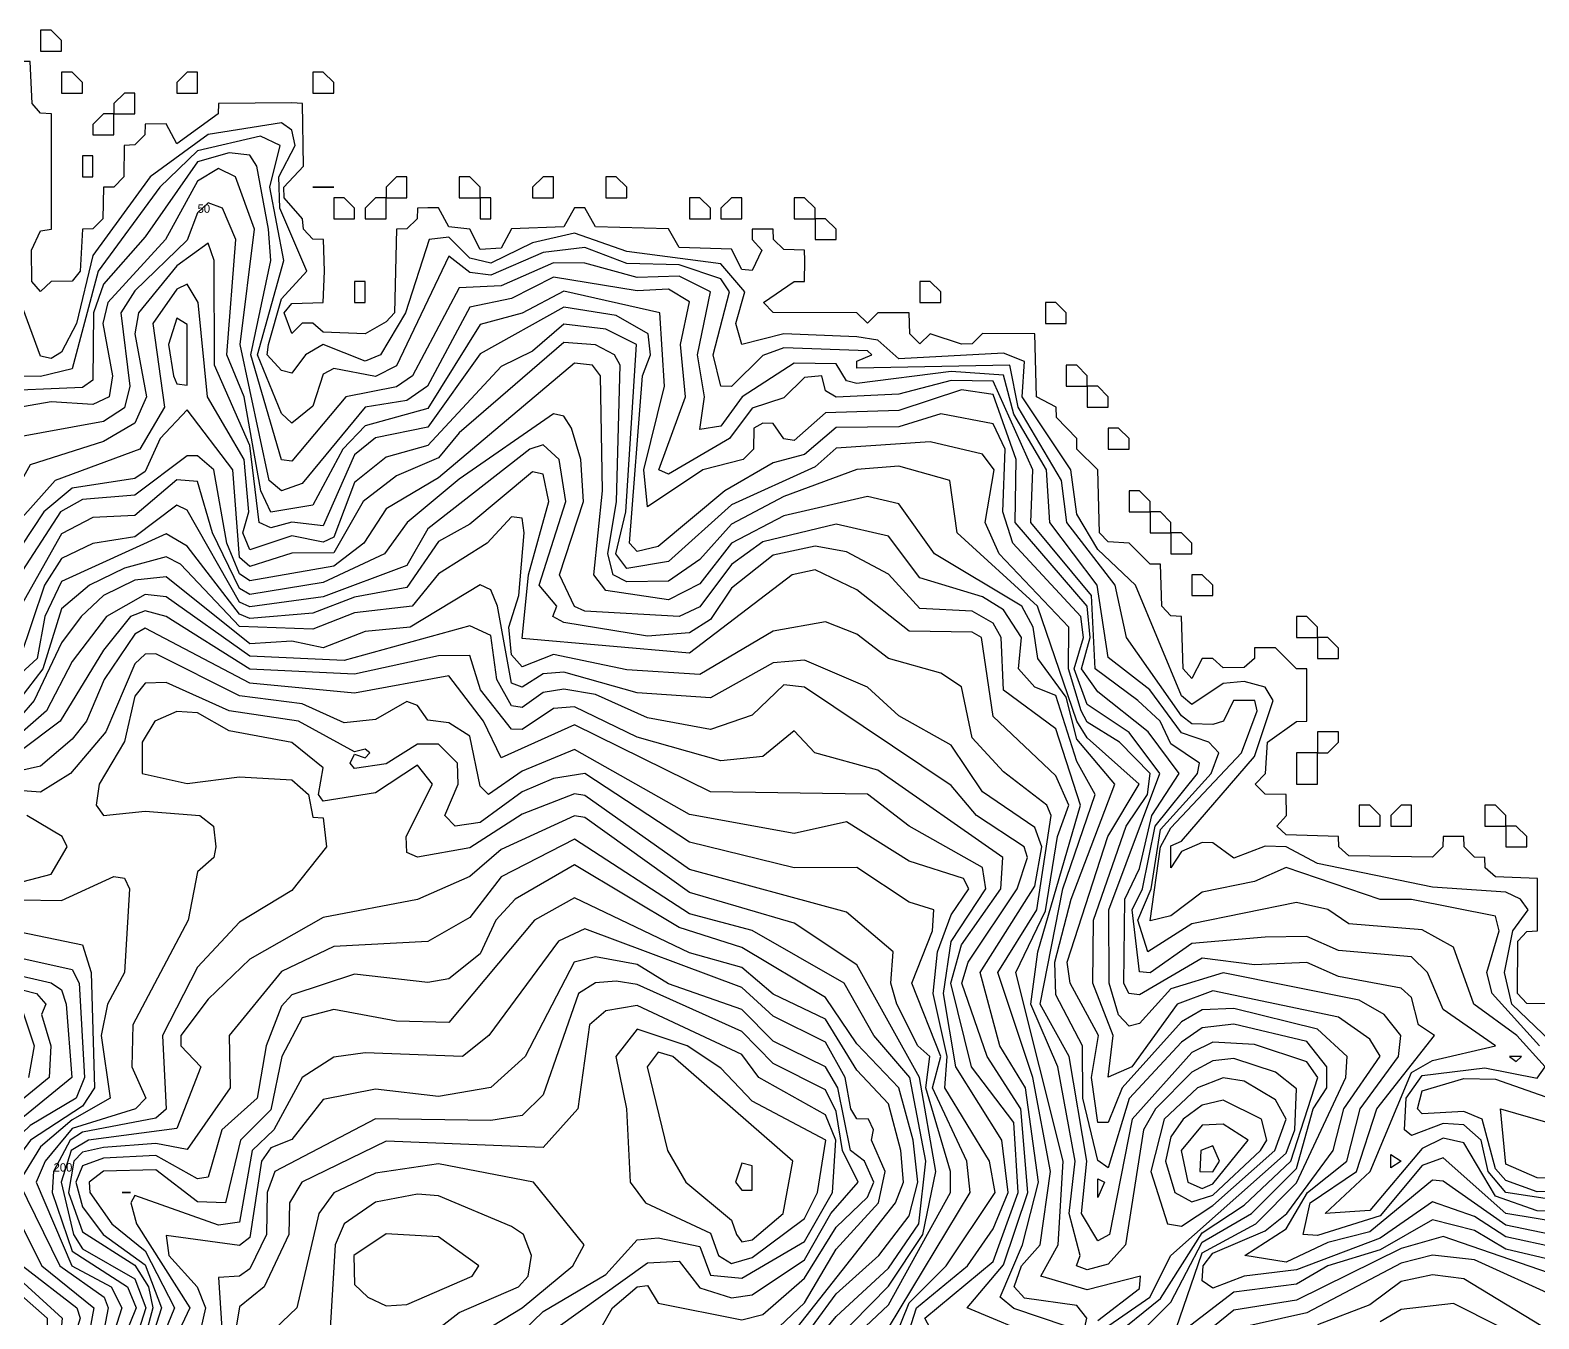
# Model space of a CAD drawing. Header units: metres. Extents: x 310028 to 360472, y 4137098 to 4159193.
# Drawn here: x 315667 to 317830, y 4151077 to 4152922 of the extents above; entities that cross this region are included whole.
import ezdxf

# ---------------------------------------------------------------- set-up
doc = ezdxf.new("R2010")
doc.units = ezdxf.units.M
for name, color, linetype in [('COAST', 5, 'Continuous'), ('CONTOUR', 254, 'Continuous'), ('CONTOUR_INDEX', 33, 'Continuous'), ('CONTOUR_LABELS', 7, 'Continuous')]:
    doc.layers.add(name, color=color, linetype=linetype)

msp = doc.modelspace()

# ---------------------------------------------------------------- linework, layer by layer
at = {"layer": 'COAST'}
for points in [[(315682.5, 4152892.5), (315712.5, 4152892.5), (315712.5, 4152907.5), (315697.5, 4152922.5), (315682.5, 4152922.5), (315682.5, 4152892.5)], [(317842.5, 4151527.6), (317812.5, 4151528.3), (317799.3, 4151542.5), (317799.8, 4151617.5), (317812.5, 4151631.3), (317827.7, 4151632.5), (317827.8, 4151707.5), (317767.5, 4151709.7), (317753.1, 4151722.5), (317752.5, 4151737.6), (317737.5, 4151738.1), (317722.8, 4151752.5), (317722.5, 4151767.6), (317692.5, 4151767.5), (317692.3, 4151752.5), (317677.5, 4151737.8), (317557.5, 4151740), (317543.3, 4151752.5), (317542.5, 4151767.6), (317467.5, 4151770.1), (317454.5, 4151782.5), (317468, 4151797.5), (317467.6, 4151827.5), (317437.5, 4151828.3), (317423.2, 4151842.5), (317438.2, 4151857.5), (317441, 4151902.5), (317482.5, 4151932.3), (317497.5, 4151932.5), (317497.5, 4152007.5), (317482.5, 4152007.7), (317452.5, 4152037.7), (317437.5, 4152037.7), (317422.5, 4152037.6), (317422.1, 4152022.5), (317407.5, 4152009.8), (317377.5, 4152009.3), (317362.5, 4152022.6), (317347.5, 4152022.5), (317332.5, 4151994), (317319.8, 4152007.5), (317317.8, 4152082.5), (317302.5, 4152083.8), (317289.4, 4152097.5), (317287.5, 4152157.5), (317272.5, 4152157.7), (317242.5, 4152187.8), (317212.5, 4152189.4), (317200, 4152202.5), (317197.9, 4152292.5), (317167.7, 4152322.5), (317167.6, 4152337.5), (317138.7, 4152367.5), (317137.8, 4152382.5), (317109.6, 4152397.5), (317107.5, 4152487.6), (317032.5, 4152487.8), (317017.5, 4152473), (317002.5, 4152472.6), (316957.5, 4152487.5), (316942.5, 4152473), (316928.2, 4152487.5), (316927.5, 4152517.6), (316882.5, 4152517.6), (316867.5, 4152502.7), (316852.5, 4152517.7), (316732.5, 4152518), (316718.5, 4152532.5), (316762.5, 4152562.3), (316777.5, 4152562.5), (316778, 4152592.5), (316777.5, 4152607.6), (316747.5, 4152608.4), (316732.9, 4152622.5), (316732.5, 4152637.6), (316702.4, 4152637.5), (316702.2, 4152622.5), (316716.3, 4152607.5), (316702.5, 4152578.1), (316687.5, 4152579.8), (316672.5, 4152608.6), (316597.5, 4152611.2), (316582.5, 4152637.9), (316477.5, 4152640.6), (316462.5, 4152668), (316447.5, 4152668), (316432.5, 4152640.7), (316357.5, 4152637.9), (316342.5, 4152610.2), (316312.5, 4152608.4), (316297.5, 4152637.7), (316267.5, 4152640.6), (316252.5, 4152668.2), (316237.5, 4152668.2), (316222.4, 4152667.5), (316222, 4152652.5), (316207.5, 4152638), (316192.4, 4152637.5), (316189.6, 4152517.5), (316177.5, 4152504.8), (316147.5, 4152487.6), (316087.5, 4152489.9), (316072.5, 4152502.9), (316057.5, 4152502.9), (316042.5, 4152488.2), (316031.6, 4152517.5), (316042.5, 4152530.9), (316087.6, 4152532.5), (316089.2, 4152577.5), (316087.7, 4152622.5), (316072.5, 4152623.3), (316059, 4152637.5), (316057.8, 4152652.5), (316031.6, 4152682.5), (316030.8, 4152697.5), (316059, 4152727.5), (316057.8, 4152817.5), (316042.5, 4152818.5), (315937.5, 4152817.6), (315936.7, 4152802.5), (315877.5, 4152759.9), (315862.5, 4152788.4), (315832.5, 4152787.7), (315831.8, 4152772.5), (315817.5, 4152758.1), (315802.4, 4152757.5), (315801.9, 4152712.5), (315787.5, 4152697.8), (315772.5, 4152697.5), (315771.6, 4152652.5), (315757.5, 4152638), (315742.4, 4152637.5), (315739.1, 4152577.5), (315727.5, 4152563), (315697.5, 4152562.6), (315682.5, 4152548.3), (315669.9, 4152562.5), (315669.4, 4152607.5), (315682.5, 4152635.3), (315698.1, 4152637.5), (315697.8, 4152802.5), (315682.5, 4152803.8), (315670.1, 4152817.5), (315667.5, 4152877.6), (315637.5, 4152877.7)], [(315712.5, 4152832.5), (315742.5, 4152832.5), (315742.5, 4152847.5), (315727.5, 4152862.5), (315712.5, 4152862.5), (315712.5, 4152832.5)], [(315877.5, 4152832.5), (315907.5, 4152832.5), (315907.5, 4152862.5), (315892.5, 4152862.5), (315877.5, 4152847.5), (315877.5, 4152832.5)], [(316072.5, 4152832.5), (316102.5, 4152832.5), (316102.5, 4152847.5), (316087.5, 4152862.5), (316072.5, 4152862.5), (316072.5, 4152832.5)], [(315787.5, 4152802.5), (315817.5, 4152802.5), (315817.5, 4152832.5), (315802.5, 4152832.5), (315787.5, 4152817.5), (315787.5, 4152802.5)], [(315757.5, 4152772.5), (315787.5, 4152772.5), (315787.5, 4152802.5), (315772.5, 4152802.5), (315757.5, 4152787.5), (315757.5, 4152772.5)], [(315742.5, 4152712.5), (315757.5, 4152712.5), (315757.5, 4152742.5), (315742.5, 4152742.5), (315742.5, 4152712.5)], [(316177.5, 4152682.5), (316207.5, 4152682.5), (316207.5, 4152712.5), (316192.5, 4152712.5), (316177.5, 4152697.5), (316177.5, 4152682.5)], [(316282.5, 4152682.5), (316312.5, 4152682.5), (316312.5, 4152697.5), (316297.5, 4152712.5), (316282.5, 4152712.5), (316282.5, 4152682.5)], [(316387.5, 4152682.5), (316417.5, 4152682.5), (316417.5, 4152712.5), (316402.5, 4152712.5), (316387.5, 4152697.5), (316387.5, 4152682.5)], [(316492.5, 4152682.5), (316522.5, 4152682.5), (316522.5, 4152697.5), (316507.5, 4152712.5), (316492.5, 4152712.5), (316492.5, 4152682.5)], [(316072.4, 4152697.5), (316102.5, 4152697.5), (316072.4, 4152697.5)], [(316102.5, 4152652.5), (316132.5, 4152652.5), (316132.5, 4152667.5), (316117.5, 4152682.5), (316102.5, 4152682.5), (316102.5, 4152652.5)], [(316147.5, 4152652.5), (316177.5, 4152652.5), (316177.5, 4152682.5), (316162.5, 4152682.5), (316147.5, 4152667.5), (316147.5, 4152652.5)], [(316312.4, 4152652.5), (316327.5, 4152652.5), (316327.5, 4152682.5), (316312.5, 4152682.5), (316312.4, 4152652.5)], [(316612.5, 4152652.5), (316642.5, 4152652.5), (316642.5, 4152667.5), (316627.5, 4152682.5), (316612.5, 4152682.5), (316612.5, 4152652.5)], [(316657.5, 4152652.5), (316687.5, 4152652.5), (316687.5, 4152682.5), (316672.5, 4152682.5), (316657.5, 4152667.5), (316657.5, 4152652.5)], [(316762.5, 4152652.5), (316792.5, 4152652.5), (316792.5, 4152667.5), (316777.5, 4152682.5), (316762.5, 4152682.5), (316762.5, 4152652.5)], [(316792.5, 4152622.5), (316822.5, 4152622.5), (316822.5, 4152637.5), (316807.5, 4152652.5), (316792.5, 4152652.5), (316792.5, 4152622.5)], [(316132.5, 4152532.5), (316147.5, 4152532.5), (316147.5, 4152562.5), (316132.5, 4152562.5), (316132.5, 4152532.5)], [(316942.5, 4152532.5), (316972.5, 4152532.5), (316972.5, 4152547.5), (316957.5, 4152562.5), (316942.5, 4152562.5), (316942.5, 4152532.5)], [(317122.5, 4152502.5), (317152.5, 4152502.5), (317152.5, 4152517.5), (317137.5, 4152532.5), (317122.5, 4152532.5), (317122.5, 4152502.5)], [(317152.5, 4152412.5), (317182.5, 4152412.5), (317182.5, 4152427.5), (317167.5, 4152442.5), (317152.5, 4152442.5), (317152.5, 4152412.5)], [(317182.5, 4152382.5), (317212.5, 4152382.5), (317212.5, 4152397.5), (317197.5, 4152412.5), (317182.5, 4152412.5), (317182.5, 4152382.5)], [(317212.5, 4152322.5), (317242.5, 4152322.5), (317242.5, 4152337.5), (317227.5, 4152352.5), (317212.5, 4152352.5), (317212.5, 4152322.5)], [(317242.5, 4152232.5), (317272.5, 4152232.5), (317272.5, 4152247.5), (317257.5, 4152262.5), (317242.5, 4152262.5), (317242.5, 4152232.5)], [(317272.5, 4152202.5), (317302.5, 4152202.5), (317302.5, 4152217.5), (317287.5, 4152232.5), (317272.5, 4152232.5), (317272.5, 4152202.5)], [(317302.5, 4152172.5), (317332.5, 4152172.5), (317332.5, 4152187.5), (317317.5, 4152202.5), (317302.5, 4152202.5), (317302.5, 4152172.5)], [(317332.5, 4152112.5), (317362.5, 4152112.5), (317362.5, 4152127.5), (317347.5, 4152142.5), (317332.5, 4152142.5), (317332.5, 4152112.5)], [(317482.5, 4152052.5), (317512.5, 4152052.5), (317512.5, 4152067.5), (317497.5, 4152082.5), (317482.5, 4152082.5), (317482.5, 4152052.5)], [(317512.5, 4152022.5), (317542.5, 4152022.5), (317542.5, 4152037.5), (317527.5, 4152052.5), (317512.5, 4152052.5), (317512.5, 4152022.5)], [(317512.5, 4151902.5), (317512.5, 4151887.5), (317527.5, 4151887.5), (317542.5, 4151902.5), (317542.5, 4151917.5), (317512.5, 4151917.5), (317512.5, 4151902.5)], [(317482.5, 4151842.5), (317512.5, 4151842.5), (317512.5, 4151887.5), (317482.5, 4151887.5), (317482.5, 4151842.5)], [(317572.5, 4151782.5), (317602.5, 4151782.5), (317602.5, 4151797.5), (317587.5, 4151812.5), (317572.5, 4151812.5), (317572.5, 4151782.5)], [(317617.5, 4151782.5), (317647.5, 4151782.5), (317647.5, 4151812.5), (317632.5, 4151812.5), (317617.5, 4151797.5), (317617.5, 4151782.5)], [(317752.5, 4151782.5), (317782.5, 4151782.5), (317782.5, 4151797.5), (317767.5, 4151812.5), (317752.5, 4151812.5), (317752.5, 4151782.5)], [(317782.5, 4151752.5), (317812.5, 4151752.5), (317812.5, 4151767.5), (317797.5, 4151782.5), (317782.5, 4151782.5), (317782.5, 4151752.5)]]:
    msp.add_lwpolyline(points, dxfattribs=at)
at = {"layer": 'CONTOUR'}
for points, elevation in [([(317857.5, 4151463.8), (317791.3, 4151527.5), (317780.4, 4151572.5), (317792.3, 4151632.5), (317814.4, 4151662.5), (317803.3, 4151677.5), (317782.5, 4151687.8), (317677.5, 4151695.1), (317512.5, 4151728.9), (317467.5, 4151752.7), (317437.5, 4151753.5), (317392.5, 4151736.5), (317362.5, 4151758.5), (317347.5, 4151758.8), (317317.5, 4151746.2), (317302.5, 4151722.5), (317302.5, 4151754.3), (317317.5, 4151760.6), (317422.5, 4151882), (317449.2, 4151962.5), (317437.5, 4151981.6), (317407.5, 4151989.3), (317377.5, 4151986.5), (317332.5, 4151956.6), (317317.5, 4151969.2), (317251.6, 4152127.5), (317197.5, 4152178.6), (317167.5, 4152229.4), (317158.8, 4152292.5), (317089.4, 4152397.5), (317092.5, 4152448), (317062.5, 4152459.9), (316912.5, 4152451.6), (316882.5, 4152478.5), (316852.5, 4152483.3), (316747.5, 4152487.6), (316687.5, 4152472.1), (316678.8, 4152502.5), (316691.8, 4152547.5), (316657.5, 4152587.6), (316522.5, 4152605.3), (316447.5, 4152631.8), (316387.5, 4152617.8), (316327.5, 4152588.9), (316297.5, 4152595.8), (316267.5, 4152626.1), (316239.2, 4152622.5), (316205.5, 4152517.5), (316169.8, 4152457.5), (316147.5, 4152448.5), (316087.5, 4152472.5), (316062.1, 4152457.5), (316042.5, 4152431), (316027.5, 4152435.2), (316007.3, 4152457.5), (316008.9, 4152472.5), (316027.5, 4152537.6), (316063.9, 4152577.5), (316025.4, 4152667.5), (316023.8, 4152712.5), (316047.1, 4152757.5), (316042.5, 4152779.4), (316027.5, 4152789.7), (315922.5, 4152772.9), (315839.5, 4152712.5), (315757.5, 4152599.8), (315734.1, 4152502.5), (315712.5, 4152461.2), (315697.5, 4152452.2), (315682.5, 4152455.7), (315648.4, 4152547.5)], 10), ([(317830.9, 4151467.5), (317762.9, 4151542.5), (317755.2, 4151572.5), (317773.1, 4151632.5), (317767.5, 4151653.2), (317647.5, 4151677.3), (317602.5, 4151677.2), (317467.5, 4151723.1), (317422.5, 4151702.8), (317347.5, 4151687.6), (317302.5, 4151653.7), (317272.5, 4151646.7), (317287.5, 4151752.9), (317302.5, 4151779.9), (317403.4, 4151887.5), (317426.1, 4151947.5), (317422.7, 4151962.5), (317392.1, 4151962.5), (317377.9, 4151932.5), (317362.5, 4151928.1), (317332.5, 4151928.7), (317317.5, 4151940.3), (317239, 4152052.5), (317222.8, 4152127.5), (317153.1, 4152217.5), (317145.7, 4152277.5), (317083.7, 4152382.5), (317071.5, 4152442.5), (316852.5, 4152438.2), (316852.5, 4152448.4), (316873.7, 4152457.5), (316867.5, 4152463.1), (316747.5, 4152467.6), (316717.5, 4152456.3), (316672.5, 4152412.3), (316657.5, 4152412.5), (316646.5, 4152457.5), (316669.7, 4152547.5), (316657.5, 4152566.2), (316597.5, 4152586.6), (316522.5, 4152588.5), (316462.5, 4152611.2), (316402.5, 4152603.9), (316327.5, 4152571.5), (316297.5, 4152575.3), (316267.5, 4152598.6), (316192.5, 4152441.5), (316162.5, 4152426.6), (316102.5, 4152438.1), (316087.5, 4152429.7), (316072.5, 4152384.1), (316042.5, 4152359.5), (316027.5, 4152373.6), (315993.3, 4152457.5), (316031, 4152592.5), (316011.1, 4152697.5), (316025.6, 4152757.5), (315997.5, 4152770.7), (315907.5, 4152749.5), (315853.2, 4152697.5), (315764.9, 4152577.5), (315727.5, 4152437.2), (315682.5, 4152426.2), (315627.9, 4152427.5)], 20), ([(317879.4, 4151242.5), (317782.5, 4151257.7), (317757.1, 4151287.5), (317747, 4151332.5), (317722.5, 4151354.5), (317692.5, 4151356.2), (317647.5, 4151339.2), (317637.1, 4151347.5), (317639.8, 4151392.5), (317662.5, 4151424.9), (317752.5, 4151436), (317827.5, 4151421.2), (317839.1, 4151437.5), (317798.5, 4151482.5), (317736.7, 4151527.5), (317707.5, 4151608.8), (317662.5, 4151633.9), (317557.5, 4151642.6), (317527.5, 4151663), (317482.5, 4151673), (317332.5, 4151642.2), (317269.6, 4151602.5), (317255.1, 4151647.5), (317274.1, 4151692.5), (317287.5, 4151777.5), (317360.2, 4151857.5), (317371, 4151887.5), (317356.8, 4151902.5), (317317.5, 4151916.1), (317272.3, 4151977.5), (317212.5, 4152024), (317196.9, 4152127.5), (317129, 4152217.5), (317124.3, 4152292.5), (317077.5, 4152372.4), (317062.5, 4152428.3), (316987.5, 4152433.4), (316852.5, 4152416.2), (316837.5, 4152420.3), (316822.5, 4152444.8), (316762.5, 4152445.7), (316687.8, 4152397.5), (316657.5, 4152355.1), (316627.5, 4152350.5), (316633.8, 4152397.5), (316623.9, 4152457.5), (316642.5, 4152547.7), (316597.5, 4152570.3), (316537.5, 4152568.1), (316462.5, 4152588.6), (316417.5, 4152589.3), (316342.5, 4152556.1), (316282.5, 4152553.4), (316215.5, 4152427.5), (316192.5, 4152411.5), (316119.7, 4152397.5), (316042.5, 4152305.3), (316027.5, 4152307), (315983.8, 4152457.5), (316012.2, 4152592.5), (316009.1, 4152637.5), (315992.4, 4152727.5), (315982.5, 4152743.5), (315952.5, 4152746.9), (315907.5, 4152733.8), (315832.5, 4152626.5), (315772.5, 4152558.9), (315758.3, 4152517.5), (315757.5, 4152421.3), (315742.5, 4152410.7), (315607.5, 4152405.1)], 30), ([(317872.5, 4151229.3), (317827.5, 4151231.3), (317767.5, 4151252.5), (317722.5, 4151328.6), (317692.5, 4151335.3), (317662.5, 4151320.6), (317587.5, 4151231.7), (317523.4, 4151227.5), (317588.1, 4151287.5), (317647.5, 4151429.6), (317677.5, 4151446.7), (317767.8, 4151467.5), (317692.5, 4151519.8), (317670.1, 4151572.5), (317647.5, 4151595.1), (317542.5, 4151604.2), (317497.5, 4151624.4), (317437.5, 4151623.2), (317332.5, 4151614.2), (317272.5, 4151572.1), (317257.5, 4151573.6), (317246.7, 4151662.5), (317261.6, 4151692.5), (317279.9, 4151782.5), (317340.4, 4151857.5), (317343.3, 4151872.5), (317302.5, 4151900.2), (317287.3, 4151932.5), (317255, 4151962.5), (317193.9, 4152007.5), (317188.5, 4152112.5), (317101.7, 4152217.5), (317104.6, 4152292.5), (317047.5, 4152419.6), (316987.5, 4152420.8), (316912.5, 4152401.2), (316822.5, 4152396.9), (316807.5, 4152406), (316802.3, 4152427.5), (316777.5, 4152424.9), (316747.5, 4152396), (316702.5, 4152381.3), (316669.6, 4152337.5), (316582.5, 4152286.7), (316568.3, 4152292.5), (316606.7, 4152397.5), (316599.8, 4152472.5), (316612.5, 4152533.4), (316582.5, 4152551.4), (316537.5, 4152549), (316417.5, 4152568.7), (316357.5, 4152538.2), (316297.5, 4152525.9), (316237.1, 4152412.5), (316207.5, 4152392.2), (316147.4, 4152382.5), (316057.5, 4152273.3), (316027.5, 4152262.5), (316010, 4152277.5), (315968.6, 4152472.5), (315988.9, 4152637.5), (315961.6, 4152712.5), (315937.5, 4152724.2), (315907.5, 4152706.2), (315861.2, 4152622.5), (315778.8, 4152532.5), (315771.8, 4152502.5), (315785.5, 4152427.5), (315780.7, 4152397.5), (315757.5, 4152386.4), (315697.5, 4152390.3), (315637.5, 4152379.5)], 40), ([(317872.5, 4151192.2), (317782.5, 4151210.8), (317692.5, 4151273.7), (317677.5, 4151275), (317587.5, 4151201.1), (317527.5, 4151186.1), (317467.5, 4151157.9), (317408.3, 4151167.5), (317467.5, 4151205.6), (317498, 4151257.5), (317554.8, 4151302.5), (317573.9, 4151377.5), (317628.6, 4151452.5), (317631.9, 4151482.5), (317608.3, 4151512.5), (317572.5, 4151533.1), (317377.5, 4151572.4), (317302.5, 4151549.1), (317257.5, 4151499.4), (317242.5, 4151496), (317227.5, 4151512.2), (317214.2, 4151557.5), (317213.6, 4151662.5), (317286.8, 4151857.5), (317242.5, 4151916.7), (317182.5, 4151956.6), (317163.7, 4152007.5), (317177.3, 4152052.5), (317173.4, 4152082.5), (317076.1, 4152187.5), (317061.5, 4152232.5), (317064.9, 4152322.5), (317047.5, 4152358.7), (316972.5, 4152372.9), (316912.5, 4152354.1), (316822.5, 4152353.2), (316777.5, 4152314.6), (316732.5, 4152302.6), (316663, 4152262.5), (316567.5, 4152182.7), (316537.5, 4152175.9), (316526.3, 4152187.5), (316544.9, 4152427.5), (316556.8, 4152457.5), (316553.3, 4152487.5), (316507.5, 4152513.6), (316432.5, 4152525.9), (316312.5, 4152458.8), (316237.5, 4152353.9), (316162.5, 4152338.5), (316132.5, 4152314.1), (316087.5, 4152212.5), (316042.5, 4152217.9), (316012.5, 4152209.8), (315995.8, 4152217.5), (315982.5, 4152327.8), (315931.7, 4152442.5), (315931, 4152592.5), (315922.5, 4152617.6), (315877.5, 4152584.9), (315822.5, 4152517.5), (315817.4, 4152487.5), (315834.4, 4152397.5), (315817.5, 4152359.4), (315772.5, 4152333.3), (315667.5, 4152299.7), (315622.5, 4152220.2)], 60), ([(317857.5, 4151177.8), (317782.5, 4151193.8), (317737.5, 4151223.2), (317677.5, 4151244), (317602.5, 4151192.3), (317482.5, 4151146.7), (317407.5, 4151137.6), (317362.5, 4151120.5), (317347.5, 4151130.8), (317348.9, 4151152.5), (317362.5, 4151170.4), (317437.5, 4151202.7), (317468.4, 4151227.5), (317535.1, 4151317.5), (317550.3, 4151377.5), (317602.5, 4151452.6), (317587.5, 4151477.4), (317542.5, 4151508.8), (317362.5, 4151546.5), (317311.4, 4151527.5), (317246.6, 4151437.5), (317212.5, 4151422.7), (317219.8, 4151482.5), (317190.5, 4151557.5), (317191.4, 4151647.5), (317238.4, 4151782.5), (317268.8, 4151827.5), (317272.5, 4151857.5), (317228.7, 4151902.5), (317182.5, 4151931.2), (317173.6, 4151947.5), (317155.7, 4152007.5), (317156.3, 4152067.5), (317056.2, 4152172.5), (317036.2, 4152217.5), (317049.3, 4152292.5), (317032.5, 4152315.4), (316957.5, 4152332.7), (316822.5, 4152323.6), (316792.5, 4152297.2), (316672.5, 4152242.4), (316582.5, 4152161.5), (316522.5, 4152151.5), (316506.8, 4152172.5), (316521.4, 4152232.5), (316536.6, 4152472.5), (316492.5, 4152494.3), (316432.5, 4152501.2), (316387.5, 4152462.9), (316342.5, 4152440.9), (316237.5, 4152327.4), (316177.5, 4152310.8), (316132.5, 4152274.6), (316102.5, 4152196.3), (316087.5, 4152188.9), (316042.5, 4152198.1), (315982.5, 4152177.9), (315972.2, 4152202.5), (315981.1, 4152232.5), (315974, 4152307.5), (315921.4, 4152397.5), (315908.3, 4152532.5), (315892.5, 4152558.7), (315877.5, 4152551.5), (315843.3, 4152502.5), (315859.8, 4152382.5), (315824.8, 4152322.5), (315703.4, 4152277.5), (315592.5, 4152154)], 70), ([(315873.1, 4152427.5), (315877.5, 4152416.1), (315892.5, 4152413.9), (315892.5, 4152500.8), (315877.5, 4152510), (315865.8, 4152472.5), (315873.1, 4152427.5)], 80), ([(317310, 4151062.5), (317347.5, 4151171.3), (317424.2, 4151212.5), (317482.5, 4151271.4), (317553.2, 4151422.5), (317555.3, 4151452.5), (317512.5, 4151491.4), (317392.5, 4151520.9), (317347.5, 4151519.2), (317317.5, 4151502), (317232.6, 4151407.5), (317212.5, 4151358), (317197.5, 4151357.7), (317188.6, 4151422.5), (317198.7, 4151482.5), (317158.1, 4151557.5), (317153.7, 4151587.5), (317212, 4151767.5), (317257.1, 4151842.5), (317182.5, 4151908.6), (317167.8, 4151932.5), (317111.4, 4152097.5), (316995.9, 4152202.5), (316985.8, 4152277.5), (316912.5, 4152297.8), (316852.5, 4152293.4), (316747.5, 4152254.7), (316672.5, 4152215.1), (316627.5, 4152164.3), (316582.5, 4152133.1), (316522.5, 4152132.1), (316503, 4152142.5), (316495.5, 4152172.5), (316507.6, 4152247.5), (316513.2, 4152442.5), (316505.1, 4152457.5), (316477.5, 4152471.7), (316432.5, 4152475.1), (316282.5, 4152345.8), (316252.5, 4152310), (316192.5, 4152284.2), (316144.9, 4152247.5), (316102.5, 4152174), (316042.5, 4152173.4), (315982.5, 4152154.4), (315967.5, 4152167.2), (315957.8, 4152292.5), (315892.5, 4152378.9), (315853.8, 4152337.5), (315832.5, 4152290.4), (315817.5, 4152280.3), (315727.5, 4152266.6), (315687.2, 4152232.5), (315622.5, 4152135.4)], 80), ([(317249.3, 4151047.5), (317302.5, 4151100.6), (317347.5, 4151186.5), (317418, 4151227.5), (317482.5, 4151291.8), (317506.4, 4151377.5), (317526.1, 4151407.5), (317525.9, 4151437.5), (317497.5, 4151474), (317392.5, 4151498.8), (317347.5, 4151493.5), (317317.5, 4151473.1), (317242.5, 4151392.2), (317212.5, 4151292.9), (317197.5, 4151303.2), (317176.3, 4151392.5), (317175.7, 4151467.5), (317137.5, 4151540.8), (317136, 4151587.5), (317159.5, 4151677.5), (317222.1, 4151842.5), (317167.5, 4151906.8), (317152.5, 4151966.9), (317111.5, 4152022.5), (317105, 4152067.5), (317088.6, 4152097.5), (316963.5, 4152172.5), (316912.5, 4152244), (316867.5, 4152254.3), (316747.5, 4152226.6), (316672.5, 4152187.7), (316627.5, 4152129.6), (316582.5, 4152106.4), (316492.5, 4152119.7), (316475.4, 4152142.5), (316487.6, 4152262.5), (316485.1, 4152427.5), (316473.5, 4152442.5), (316447.5, 4152445.7), (316252.5, 4152281.3), (316177.5, 4152237), (316145.7, 4152187.5), (316102.5, 4152154.5), (315982.5, 4152133.5), (315967.5, 4152143.7), (315949.2, 4152187.5), (315930.6, 4152292.5), (315907.5, 4152312.7), (315892.5, 4152312.9), (315817.5, 4152256.2), (315742.5, 4152250.1), (315711, 4152232.5), (315622.5, 4152097)], 90), ([(317207.3, 4151062.5), (317272.2, 4151107.5), (317302.3, 4151167.5), (317467.5, 4151314.1), (317479.9, 4151347.5), (317482.5, 4151406.2), (317452.5, 4151429.7), (317392.5, 4151449.5), (317362.5, 4151446), (317332.5, 4151429.7), (317280.4, 4151377.5), (317263.4, 4151347.5), (317237.4, 4151182.5), (317212.5, 4151155), (317182.5, 4151146.7), (317167.1, 4151152.5), (317172.6, 4151167.5), (317156.5, 4151227.5), (317165.4, 4151302.5), (317140.5, 4151437.5), (317101.9, 4151527.5), (317111.7, 4151602.5), (317172.7, 4151812.5), (317137.5, 4151921.7), (317062.5, 4151976.9), (317059.3, 4152052.5), (317047.5, 4152072.9), (317017.5, 4152090.2), (316942.5, 4152094.2), (316897.5, 4152143.5), (316837.5, 4152175.3), (316792.5, 4152183.5), (316732.5, 4152170.4), (316672.5, 4152123.4), (316642.5, 4152078.2), (316612.5, 4152059), (316552.5, 4152054.6), (316432.5, 4152073.8), (316416.4, 4152082.5), (316422.4, 4152097.5), (316397.2, 4152127.5), (316435, 4152247.5), (316425.7, 4152307.5), (316402.5, 4152328.5), (316383.4, 4152322.5), (316237.5, 4152208.1), (316207.5, 4152155.7), (316087.5, 4152110.9), (315982.5, 4152096.6), (315967.5, 4152103.3), (315892.5, 4152235), (315877.5, 4152242), (315817.5, 4152196.9), (315757.5, 4152187.2), (315712.5, 4152165.6), (315688, 4152127.5), (315652.7, 4152022.5)], 110), ([(317197.5, 4151074.3), (317257.5, 4151120.2), (317259.1, 4151137.5), (317182.5, 4151118.3), (317115.9, 4151137.5), (317141, 4151182.5), (317147.9, 4151302.5), (317080.1, 4151572.5), (317122.5, 4151660.8), (317139.9, 4151767.5), (317156.2, 4151812.5), (317137.5, 4151854.5), (317047.5, 4151939.5), (317030.9, 4152052.5), (317017.5, 4152060.4), (316927.5, 4152061.4), (316852.5, 4152120.9), (316792.5, 4152149.7), (316759.8, 4152142.5), (316612.5, 4152030.3), (316372.5, 4152050.9), (316381.8, 4152142.5), (316411, 4152247.5), (316402.5, 4152286.6), (316387.5, 4152290.1), (316297.5, 4152214.8), (316252.5, 4152190.1), (316207.5, 4152124.1), (316132.5, 4152110.3), (316072.5, 4152087.4), (315982.5, 4152079.8), (315967.5, 4152085.8), (315892.5, 4152183.6), (315862.5, 4152201.1), (315712.5, 4152132.7), (315688.4, 4152082.5), (315677.4, 4152022.5), (315637.5, 4151985.7)], 120), ([(317161.8, 4150987.5), (317182.1, 4151077.5), (317167.5, 4151095.5), (317092.5, 4151106.4), (317077.8, 4151122.5), (317088.2, 4151152.5), (317115, 4151182.5), (317129.9, 4151287.5), (317104.7, 4151422.5), (317054.2, 4151572.5), (317110.4, 4151662.5), (317131, 4151797.5), (317124.8, 4151812.5), (317062.5, 4151860.1), (317017.5, 4151908.8), (317002.5, 4151981.8), (316972.5, 4152001.5), (316897.5, 4152022.7), (316852.5, 4152057.3), (316807.5, 4152074.8), (316732.5, 4152061.8), (316627.5, 4151999.7), (316522.5, 4152006.1), (316417.5, 4152028.4), (316372.5, 4152010.6), (316357.5, 4152027.9), (316353.6, 4152067.5), (316368, 4152112.5), (316375.7, 4152202.5), (316372.5, 4152223.6), (316357.5, 4152225.5), (316322.3, 4152187.5), (316252.5, 4152143.7), (316214.8, 4152097.5), (316132.5, 4152087.7), (316072.5, 4152064.4), (315967.5, 4152068.2), (315882.7, 4152157.5), (315862.5, 4152168.2), (315802.5, 4152152.1), (315752.6, 4152127.5), (315712.5, 4152093.6), (315685.7, 4152007.5), (315652.5, 4151964.6)], 130), ([(317152.5, 4151066.1), (317077.5, 4151091.6), (317057.9, 4151107.5), (317089.7, 4151182.5), (317112.7, 4151272.5), (317094, 4151407.5), (317057.1, 4151467.5), (317029.1, 4151572.5), (317107.5, 4151696.3), (317117.6, 4151752.5), (317107.5, 4151780.5), (317032.5, 4151831.5), (316987.5, 4151898.1), (316912.5, 4151940.4), (316867.5, 4151981.3), (316777.5, 4152020.1), (316732.5, 4152016.2), (316642.5, 4151965.9), (316537.5, 4151973.3), (316432.5, 4152003.1), (316402.5, 4152000.7), (316372.5, 4151981.2), (316357.5, 4151987), (316337.5, 4152097.5), (316327.5, 4152120.6), (316312.5, 4152128.2), (316212, 4152067.5), (316147.5, 4152061.3), (316087.5, 4152037.9), (316042.5, 4152047.2), (315982.5, 4152043.5), (315862.5, 4152139.4), (315817.5, 4152134.8), (315772.5, 4152112.8), (315740.7, 4152082.5), (315712.5, 4152045), (315673.3, 4151962.5), (315652.5, 4151938.5)], 140), ([(316957.5, 4151063.4), (316949.8, 4151077.5), (317047.5, 4151158.9), (317083.5, 4151257.5), (317077.5, 4151357.7), (317016.8, 4151437.5), (316987.1, 4151557.5), (317002.5, 4151612.3), (317058.5, 4151692.5), (317061.7, 4151737.5), (316882.5, 4151862.4), (316792.3, 4151887.5), (316762.5, 4151918.9), (316717.5, 4151882.1), (316657.5, 4151876.1), (316537.5, 4151910), (316447.5, 4151953.1), (316417.5, 4151951), (316372.5, 4151921), (316357.5, 4151921.1), (316312.8, 4151977.5), (316297.5, 4152027), (316252.5, 4152026.2), (316132.5, 4152000.2), (315982.5, 4152007.4), (315862.5, 4152082.8), (315832.5, 4152090.9), (315811.4, 4152082.5), (315772.5, 4152034.3), (315710.5, 4151932.5), (315652.5, 4151889.3)], 160), ([(316923.7, 4151047.5), (316937.7, 4151092.5), (317010.9, 4151152.5), (317047.5, 4151205.6), (317069.3, 4151257.5), (317060.2, 4151332.5), (316994.1, 4151437.5), (316976.7, 4151542.5), (316987.5, 4151617.1), (317037, 4151692.5), (317032.5, 4151723.2), (316927.3, 4151782.5), (316867.5, 4151828.3), (316642.5, 4151831.7), (316447.5, 4151927.6), (316342.5, 4151880.2), (316317.4, 4151932.5), (316267.5, 4151997.6), (316132.5, 4151973), (315982.5, 4151987.1), (315832.5, 4152065.7), (315817.5, 4152057.4), (315773.6, 4151992.5), (315748.3, 4151932.5), (315727.5, 4151907), (315682.5, 4151868.3), (315652.5, 4151861.7)], 170), ([(316906.4, 4151047.5), (316927.5, 4151099.6), (316980.3, 4151152.5), (317050.7, 4151257.5), (317042.4, 4151302.5), (316978.2, 4151407.5), (316981.6, 4151452.5), (316961.7, 4151542.5), (316968.1, 4151602.5), (316987.5, 4151655.2), (317012.8, 4151692.5), (317005.4, 4151707.5), (316927.5, 4151732.1), (316837.5, 4151788.4), (316762.5, 4151771.6), (316612.5, 4151799.1), (316447.5, 4151892), (316372.5, 4151861.1), (316324.6, 4151827.5), (316312.5, 4151839.7), (316297.5, 4151911.1), (316267.5, 4151930.1), (316237.5, 4151933.9), (316222.5, 4151955), (316207.5, 4151960.9), (316162.5, 4151934.9), (316117.5, 4151930.3), (316057.5, 4151957.6), (315967.5, 4151969.1), (315847.5, 4152029.3), (315832.5, 4152028.9), (315817.5, 4152014.7), (315776.1, 4151917.5), (315725.5, 4151857.5), (315682.5, 4151831), (315637.5, 4151834.5)], 180), ([(316897.5, 4151063.9), (317014.9, 4151257.5), (317009.9, 4151302.5), (316960.8, 4151407.5), (316972.5, 4151452.5), (316931.2, 4151557.5), (316960.6, 4151632.5), (316962.6, 4151662.5), (316927.5, 4151673.6), (316852.5, 4151723.3), (316762.5, 4151722.4), (316612.5, 4151759.5), (316462.5, 4151857.5), (316417.5, 4151850.8), (316372.5, 4151831.6), (316312.5, 4151787.6), (316276.4, 4151782.5), (316261.9, 4151797.5), (316280.8, 4151842.5), (316280, 4151872.5), (316252.5, 4151899.7), (316222.5, 4151899.8), (316177.5, 4151871.4), (316132.5, 4151864.8), (316125.9, 4151872.5), (316132.5, 4151885.4), (316147.5, 4151880), (316154.5, 4151887.5), (316147.5, 4151892.6), (316132.5, 4151888.8), (316052, 4151932.5), (315952.5, 4151947.5), (315862.5, 4151988.2), (315832.5, 4151987), (315817.5, 4151968.6), (315802.5, 4151903.5), (315766.5, 4151842.5), (315762.2, 4151812.5), (315772.5, 4151797.8), (315832.5, 4151804), (315910.8, 4151797.5), (315930.3, 4151782.5), (315933.8, 4151752.5), (315930.6, 4151737.5), (315907.5, 4151716.7), (315893.7, 4151647.5), (315814.5, 4151497.5), (315813, 4151437.5), (315833.1, 4151392.5), (315818.5, 4151377.5), (315727.5, 4151349), (315688.8, 4151302.5), (315675.9, 4151272.5), (315727.4, 4151152.5), (315783.5, 4151122.5), (315799, 4151092.5), (315784.3, 4151047.5)], 190), ([(315637.5, 4151697.8), (315697.5, 4151713.3), (315720.7, 4151752.5), (315713.1, 4151767.5), (315662.7, 4151797.5)], 190), ([(316793.5, 4151017.5), (316897.5, 4151123.4), (316946.7, 4151197.5), (316965.6, 4151287.5), (316942, 4151422.5), (316852.5, 4151583.6), (316762.5, 4151643.4), (316612.5, 4151687.2), (316462.5, 4151794.5), (316447.5, 4151797.2), (316342.5, 4151748.9), (316297.5, 4151710.1), (316222.5, 4151677.4), (316087.5, 4151651.3), (315982.5, 4151592), (315922.5, 4151534.6), (315883.5, 4151482.5), (315883.5, 4151467.5), (315912.1, 4151437.5), (315877.5, 4151349.1), (315750.9, 4151332.5), (315726.3, 4151317.5), (315711.7, 4151272.5), (315729.5, 4151197.5), (315742.5, 4151177), (315817.5, 4151134.1), (315833.1, 4151092.5), (315818.8, 4151047.5)], 210), ([(316770.9, 4151017.5), (316822.5, 4151079.9), (316897.5, 4151149.1), (316941.3, 4151212.5), (316951.3, 4151302.5), (316928.2, 4151422.5), (316876.6, 4151482.5), (316834, 4151557.5), (316702.5, 4151633), (316612.5, 4151656.8), (316447.5, 4151763.7), (316342.5, 4151709.6), (316297.5, 4151651.5), (316237.5, 4151617), (316102.5, 4151610.1), (316027.5, 4151574.3), (315952.6, 4151482.5), (315954, 4151407.5), (315892.5, 4151319.2), (315847.5, 4151327.6), (315772.5, 4151321.8), (315742.5, 4151315.4), (315730.2, 4151302.5), (315722.3, 4151257.5), (315742.5, 4151201.2), (315817.5, 4151153.6), (315837.1, 4151122.5), (315843.2, 4151092.5), (315831.5, 4151047.5)], 220), ([(315652.5, 4151676.9), (315712.5, 4151676), (315787.5, 4151710.1), (315802.5, 4151707.7), (315809.7, 4151692.5), (315802.7, 4151572.5), (315778.4, 4151527.5), (315769.1, 4151482.5), (315782.1, 4151392.5), (315727.5, 4151361.8), (315682.5, 4151322.8), (315651.4, 4151272.5), (315709.8, 4151152.5), (315773.6, 4151107.5), (315779.1, 4151092.5), (315764.8, 4151017.5)], 180), ([(316762.5, 4151030.2), (316822.5, 4151112.2), (316883.7, 4151167.5), (316927.5, 4151224), (316939.9, 4151272.5), (316932.9, 4151332.5), (316912.5, 4151407.5), (316852.5, 4151470.5), (316807.5, 4151536.9), (316687.5, 4151608.3), (316597.5, 4151636.9), (316447.5, 4151726.8), (316362.7, 4151677.5), (316334.7, 4151647.5), (316312.5, 4151599.4), (316267.5, 4151563.7), (316237.5, 4151558.2), (316132.5, 4151570.2), (316042.5, 4151540.8), (316027.5, 4151524.3), (316005.9, 4151467.5), (315992.9, 4151392.5), (315942, 4151347.5), (315922.5, 4151279.3), (315907.5, 4151277.2), (315847.5, 4151310.5), (315772.5, 4151306.9), (315742.5, 4151295.7), (315732.9, 4151272.5), (315742.5, 4151237), (315772.1, 4151197.5), (315832.5, 4151153.9), (315855.5, 4151092.5), (315841.6, 4151047.5)], 230), ([(316747.5, 4151040), (316907.5, 4151242.5), (316919.3, 4151272.5), (316915.3, 4151317.5), (316897.5, 4151384.7), (316852.5, 4151432.6), (316807.5, 4151506), (316732.5, 4151541.8), (316687.5, 4151579.9), (316612.5, 4151601), (316447.5, 4151679.8), (316390.5, 4151647.5), (316267.5, 4151501.1), (316192.5, 4151503), (316102.5, 4151519.8), (316057.5, 4151507.9), (316028.3, 4151452.5), (316012.5, 4151375.8), (315969, 4151332.5), (315947.4, 4151242.5), (315907.5, 4151244.2), (315847.5, 4151289.9), (315772.5, 4151288.3), (315752, 4151272.5), (315752.8, 4151257.5), (315784.5, 4151212.5), (315832.5, 4151174.1), (315874.1, 4151092.5), (315850, 4151032.5)], 240), ([(315652.5, 4151630.7), (315742.5, 4151612.3), (315755, 4151572.5), (315759.7, 4151407.5), (315742.5, 4151381.2), (315667.9, 4151332.5), (315623.3, 4151272.5), (315684.2, 4151152.5), (315758.8, 4151092.5), (315744.7, 4151017.5)], 170), ([(315652.5, 4151593.9), (315727.5, 4151576.9), (315737.7, 4151557.5), (315745.5, 4151422.5), (315733.5, 4151392.5), (315667.5, 4151353.5), (315622.5, 4151311)], 160), ([(316485.6, 4151062.5), (316502.3, 4151092.5), (316537.5, 4151122.6), (316552.5, 4151124.1), (316567.5, 4151099), (316687.5, 4151075.2), (316717.5, 4151082.9), (316777.5, 4151134.8), (316822.5, 4151208), (316867.5, 4151250.9), (316876.5, 4151272.5), (316863.3, 4151302.5), (316843.1, 4151317.5), (316825.1, 4151407.5), (316807.5, 4151437.7), (316732.5, 4151474.1), (316687.5, 4151519.8), (316582.5, 4151556.6), (316537.5, 4151584.1), (316477.5, 4151595.3), (316447.4, 4151587.5), (316377.1, 4151452.5), (316327.5, 4151408.1), (316252.5, 4151394.9), (316162.5, 4151405.4), (316087.5, 4151390.9), (316042.5, 4151333.5), (316012.5, 4151321.7), (315999, 4151302.5), (315982.5, 4151193.1), (315967.5, 4151181.4), (315862.5, 4151196), (315866.3, 4151167.5), (315906.7, 4151122.5), (315918.8, 4151092.5), (315911.9, 4151062.5)], 260), ([(316421, 4151062.5), (316552.5, 4151157), (316597.5, 4151159.4), (316627.5, 4151120.9), (316672.5, 4151106.8), (316702.5, 4151110.8), (316777.5, 4151161), (316814.8, 4151227.5), (316854.4, 4151272.5), (316831.7, 4151317.5), (316822.5, 4151373.7), (316807.5, 4151404.4), (316732.5, 4151442.1), (316687.5, 4151488.2), (316537.5, 4151555.4), (316507.5, 4151560.4), (316477.5, 4151557.7), (316453.3, 4151542.5), (316402.5, 4151397.6), (316372.5, 4151367.9), (316327.5, 4151360.8), (316162.5, 4151363.2), (316017.9, 4151287.5), (316007.3, 4151257.5), (316006.3, 4151197.5), (315982.5, 4151148.3), (315967.5, 4151137.7), (315937.5, 4151135.8), (315942, 4151062.5)], 270), ([(315637.5, 4151552.8), (315676.7, 4151542.5), (315689.8, 4151527.5), (315683.8, 4151512.5), (315697.2, 4151467.5), (315694.8, 4151422.5), (315622.5, 4151363.5)], 140), ([(315652.5, 4151529.4), (315673, 4151467.5), (315665.2, 4151422.5)], 130), ([(316330.6, 4151017.5), (316402.5, 4151086.9), (316492.5, 4151140.3), (316537.5, 4151189.5), (316567.5, 4151192.7), (316627.5, 4151180.3), (316642.5, 4151139.3), (316687.5, 4151134.8), (316777.5, 4151187.3), (316817.3, 4151257.5), (316822.2, 4151332.5), (316807.5, 4151368.9), (316711.7, 4151422.5), (316687.5, 4151455.1), (316537.5, 4151525.6), (316492.5, 4151517.8), (316469.3, 4151497.5), (316452.6, 4151377.5), (316402.5, 4151322.1), (316177.5, 4151330.9), (316056.6, 4151272.5), (316039.1, 4151242.5), (316038, 4151197.5), (316002.9, 4151122.5), (315967.5, 4151093.6), (315959.7, 4151047.5)], 280), ([(316654, 4151167.5), (316672.5, 4151155.8), (316702.5, 4151164.5), (316777.5, 4151220.5), (316795.9, 4151257.5), (316807.8, 4151332.5), (316702.5, 4151388.4), (316657.5, 4151435.6), (316609.2, 4151467.5), (316537.5, 4151491.6), (316506.7, 4151452.5), (316522.1, 4151377.5), (316527.6, 4151272.5), (316549.6, 4151242.5), (316642.5, 4151199.2), (316654, 4151167.5)], 290), ([(317787.9, 4151452.5), (317797.5, 4151445.1), (317804.9, 4151452.5), (317787.9, 4151452.5)], 40), ([(317297.8, 4151212.5), (317317.5, 4151209.1), (317362.5, 4151238.9), (317451.3, 4151317.5), (317467.6, 4151362.5), (317452.5, 4151390.1), (317407.5, 4151416.8), (317377.5, 4151421.9), (317340.7, 4151407.5), (317292.7, 4151362.5), (317273.9, 4151287.5), (317297.8, 4151212.5)], 120), ([(317887.5, 4151260.9), (317827.5, 4151258.4), (317782.5, 4151274.6), (317767.5, 4151291.2), (317748.6, 4151362.5), (317722.5, 4151373.8), (317662.5, 4151370.4), (317655.7, 4151377.5), (317662.5, 4151403), (317722.5, 4151420.9), (317767.5, 4151419.8), (317857.5, 4151388.6)], 20), ([(317308, 4151257.5), (317332.5, 4151244), (317362.5, 4151253.8), (317430.9, 4151317.5), (317440.1, 4151332.5), (317432.1, 4151362.5), (317377.5, 4151389.6), (317347.5, 4151382.7), (317320.2, 4151362.5), (317302.5, 4151337.3), (317294.5, 4151302.5), (317308, 4151257.5)], 130), ([(317902.5, 4151277.4), (317827.5, 4151278.6), (317782.5, 4151298.2), (317774.8, 4151377.5), (317842.5, 4151357.7)], 10), ([(317326.8, 4151272.5), (317347.5, 4151263.2), (317362.5, 4151269.8), (317413.1, 4151332.5), (317377.5, 4151355.6), (317347.5, 4151354.2), (317317.1, 4151317.5), (317326.8, 4151272.5)], 140), ([(316274.4, 4151032.5), (316372.5, 4151092.2), (316445.4, 4151152.5), (316461.6, 4151182.5), (316389.1, 4151272.5), (316252.5, 4151298.6), (316162.5, 4151285.2), (316102.5, 4151257.1), (316081.1, 4151227.5), (316049.6, 4151092.5), (315955.6, 4151002.5)], 290), ([(316678.5, 4151272.5), (316687.5, 4151260.9), (316702.5, 4151260.7), (316702.5, 4151295.6), (316687.5, 4151299.5), (316678.5, 4151272.5)], 310), ([(317617.5, 4151293), (317617.5, 4151312), (317632.5, 4151302.5), (317617.5, 4151293)], 30), ([(317197.5, 4151250.3), (317197.5, 4151277), (317207.2, 4151272.5), (317197.5, 4151250.3)], 90), ([(317857.5, 4151158.5), (317782.5, 4151176.5), (317737.5, 4151203.2), (317677.5, 4151218.6), (317602.5, 4151175.3), (317527.5, 4151152.3), (317482.5, 4151126.1), (317392.5, 4151114.7), (317324.7, 4151062.5)], 80), ([(316151.3, 4151107.5), (316177.5, 4151095.4), (316207.5, 4151096.9), (316300.8, 4151137.5), (316310.4, 4151152.5), (316252.5, 4151194.1), (316177.5, 4151198.4), (316131.3, 4151167.5), (316132.5, 4151125.9), (316151.3, 4151107.5)], 310), ([(317857.5, 4151137.7), (317692.5, 4151194.7), (317632.5, 4151177.2), (317482.5, 4151103.2), (317392.5, 4151089.2), (317332.5, 4151040.1)], 90), ([(315606.1, 4151152.5), (315691.8, 4151077.5), (315692.4, 4150987.5)], 140), ([(315656.7, 4151152.5), (315734.2, 4151092.5), (315738.9, 4151077.5), (315725.5, 4151032.5)], 160), ([(317857.5, 4151051.7), (317722.5, 4151133.8), (317677.5, 4151139.8), (317632.5, 4151129.9), (317587.5, 4151096.4), (317512.5, 4151067.9)], 110), ([(317838.3, 4151032.5), (317707.5, 4151098.7), (317632.5, 4151089.9), (317602.5, 4151072.4)], 120)]:
    msp.add_lwpolyline(points, dxfattribs=dict(at, elevation=elevation))
at = {"layer": 'CONTOUR_INDEX'}
for points, elevation in [([(317872.5, 4151212.8), (317782.5, 4151227.5), (317692.5, 4151307.4), (317662.5, 4151296.1), (317602.5, 4151223.9), (317512.5, 4151196.1), (317492.2, 4151197.5), (317502.1, 4151242.5), (317568.7, 4151287.5), (317597.7, 4151377.5), (317680.3, 4151482.5), (317657.2, 4151497.5), (317647.5, 4151537.1), (317632.5, 4151550.4), (317542.5, 4151566.9), (317497.5, 4151586.8), (317422.5, 4151583.6), (317347.5, 4151593.3), (317257.5, 4151540.8), (317242, 4151542.5), (317234.8, 4151557.5), (317236.4, 4151677.5), (317257.5, 4151721.6), (317275.3, 4151797.5), (317314.5, 4151857.5), (317270.1, 4151917.5), (317197.5, 4151974.8), (317174.2, 4152007.5), (317186.9, 4152052.5), (317182.5, 4152097.5), (317079.3, 4152217.5), (317080.6, 4152307.5), (317047.5, 4152400.5), (317002.5, 4152407.1), (316912.5, 4152377.9), (316807.5, 4152374.5), (316762.5, 4152334.8), (316747.5, 4152336.9), (316732.5, 4152359.2), (316717.5, 4152359.5), (316704.5, 4152352.5), (316704, 4152322.5), (316689.5, 4152307.5), (316631.6, 4152292.5), (316552.5, 4152239.5), (316546.8, 4152292.5), (316576.7, 4152412.5), (316569.9, 4152517.5), (316432.5, 4152548.7), (316372.5, 4152517.2), (316312.5, 4152500.7), (316237.5, 4152380.8), (316147.5, 4152355.6), (316115.6, 4152322.5), (316072.5, 4152241.9), (316012.5, 4152232.2), (315998.1, 4152262.5), (315974.4, 4152397.5), (315949.3, 4152457.5), (315962.3, 4152622.5), (315943, 4152667.5), (315922.5, 4152675.1), (315907.5, 4152660.9), (315892.5, 4152621.8), (315817.5, 4152549.3), (315797.6, 4152517.5), (315810.5, 4152412.5), (315802.5, 4152381.5), (315772.5, 4152362), (315639.5, 4152337.5)], 50), ([(317215.6, 4151047.5), (317287.5, 4151105.5), (317347.5, 4151199.6), (317407.5, 4151239.3), (317474.5, 4151302.5), (317513.1, 4151422.5), (317497.5, 4151444.6), (317422.5, 4151469.6), (317362.5, 4151472.8), (317332.5, 4151457.9), (317247, 4151362.5), (317214.5, 4151197.5), (317197.5, 4151188.2), (317174.4, 4151227.5), (317181.8, 4151302.5), (317156.7, 4151452.5), (317115, 4151527.5), (317147.4, 4151692.5), (317193.8, 4151827.5), (317167.5, 4151874.7), (317137.5, 4151969.7), (317107.5, 4151981.6), (317084.1, 4152007.5), (317088.2, 4152052.5), (317062.5, 4152092), (317032.5, 4152110.7), (316942.5, 4152138.1), (316897.5, 4152197.9), (316822.5, 4152214.7), (316717.5, 4152189.8), (316672.5, 4152156.9), (316627.5, 4152096.5), (316597.7, 4152082.5), (316462.5, 4152090.4), (316447.5, 4152097), (316426, 4152142.5), (316460.6, 4152247.5), (316456.7, 4152307.5), (316443.4, 4152352.5), (316432.5, 4152369.5), (316417.5, 4152372.8), (316282.5, 4152279.3), (316208, 4152217.5), (316175.1, 4152172.5), (316087.5, 4152131.3), (315982.5, 4152114.3), (315967.5, 4152122.6), (315928.9, 4152202.5), (315907.5, 4152276), (315877.5, 4152278.4), (315817.5, 4152227.1), (315757.5, 4152224.6), (315712.5, 4152201.1), (315628.6, 4152052.5)], 100), ([(317118.1, 4151047.5), (317010.5, 4151092.5), (317062.5, 4151153.8), (317097.2, 4151257.5), (317087.2, 4151377.5), (317038.9, 4151452.5), (317002.7, 4151557.5), (317012, 4151587.5), (317082, 4151692.5), (317097.1, 4151737.5), (317092.3, 4151752.5), (317023.8, 4151797.5), (316987.5, 4151840.6), (316777.5, 4151981.6), (316747.5, 4151984.9), (316702.5, 4151941.1), (316642.5, 4151920.6), (316552.5, 4151937.6), (316477.5, 4151970.7), (316432.5, 4151978.7), (316402.5, 4151974), (316372.5, 4151952.4), (316357.5, 4151954.6), (316336.3, 4151992.5), (316327.5, 4152055.6), (316297.5, 4152069.2), (316117.5, 4152019.8), (315982.5, 4152025.9), (315862.5, 4152110.8), (315832.5, 4152114.1), (315776.9, 4152082.5), (315727.5, 4152018.4), (315690.8, 4151947.5), (315652.5, 4151914.2)], 150), ([(316765.9, 4150972.5), (316897.5, 4151096.8), (316986.6, 4151257.5), (316986.7, 4151287.5), (316951.4, 4151407.5), (316957.1, 4151452.5), (316939.8, 4151467.5), (316909.6, 4151527.5), (316901.1, 4151557.5), (316904.2, 4151602.5), (316837.5, 4151659.3), (316612.5, 4151720.1), (316462.5, 4151826.4), (316447.5, 4151828.8), (316372.5, 4151799.4), (316297.5, 4151751.2), (316222.5, 4151738.1), (316207.5, 4151744.5), (316206.3, 4151767.5), (316243.9, 4151842.5), (316222.5, 4151869.7), (316162.5, 4151830), (316087.5, 4151818), (316080.7, 4151827.5), (316087.5, 4151866), (316042.5, 4151902.3), (315952.5, 4151918.8), (315907.5, 4151944.6), (315877.5, 4151946.7), (315846.2, 4151932.5), (315828.2, 4151902.5), (315828, 4151857.5), (315892.5, 4151843.5), (315967.5, 4151852.9), (316042.5, 4151848.6), (316066.3, 4151827.5), (316072.5, 4151795.2), (316087.5, 4151794), (316092.1, 4151752.5), (316042.5, 4151690), (315967.5, 4151644.8), (315907.5, 4151580.1), (315857.2, 4151482.5), (315862.5, 4151376.7), (315847.5, 4151364), (315742.5, 4151344), (315725, 4151332.5), (315701.1, 4151287.5), (315699.2, 4151257.5), (315727.5, 4151173.3), (315807, 4151122.5), (315819.6, 4151092.5), (315801.3, 4151047.5)], 200), ([(316732.5, 4151056.9), (316777.5, 4151099.3), (316822.5, 4151176.5), (316883.4, 4151242.5), (316892.8, 4151287.5), (316873.1, 4151332.5), (316876, 4151347.5), (316869.1, 4151362.5), (316852.5, 4151362.9), (316843.5, 4151377.5), (316835.5, 4151422.5), (316807.5, 4151472.9), (316732.5, 4151509.9), (316687.5, 4151551), (316462.5, 4151635.1), (316424.9, 4151617.5), (316324.7, 4151482.5), (316286.9, 4151452.5), (316147.5, 4151457.5), (316102.5, 4151451.2), (316057.5, 4151422.4), (316016.7, 4151347.5), (315985.6, 4151317.5), (315967.5, 4151215.1), (315937.5, 4151210.8), (315817.5, 4151253.3), (315811.7, 4151242.5), (315819.9, 4151212.5), (315896.4, 4151092.5), (315860.9, 4151017.5)], 250), ([(315637.5, 4151571.8), (315697.5, 4151558), (315712.5, 4151547.7), (315719, 4151527.5), (315727.2, 4151422.5), (315622.5, 4151337.4)], 150), ([(316680, 4151197.5), (316687.5, 4151187), (316702.5, 4151189.6), (316746.6, 4151227.5), (316760.5, 4151302.5), (316588.5, 4151452.5), (316567.5, 4151458.7), (316551.7, 4151437.5), (316580.9, 4151317.5), (316607.3, 4151272.5), (316672.5, 4151218), (316680, 4151197.5)], 300), ([(317343.8, 4151287.5), (317362.5, 4151287.1), (317372.1, 4151302.5), (317362.5, 4151324.3), (317345.2, 4151317.5), (317343.8, 4151287.5)], 150), ([(315799.4, 4151257.5), (315811.4, 4151257.5), (315799.4, 4151257.5)], 250), ([(316237.5, 4151050.9), (316282.5, 4151085.4), (316367.4, 4151122.5), (316381.2, 4151137.5), (316385.9, 4151167.5), (316374.5, 4151197.5), (316357.5, 4151208.9), (316252.5, 4151252.6), (316222.5, 4151255.2), (316162.5, 4151243.5), (316117.5, 4151212.5), (316104.6, 4151182.5), (316097.6, 4151062.5)], 300), ([(317857.5, 4151106.7), (317737.5, 4151161), (317677.5, 4151167.8), (317632.5, 4151156.4), (317497.5, 4151085.2), (317392.5, 4151061.6)], 100), ([(315631.3, 4151152.5), (315713.3, 4151077.5), (315703.8, 4150972.5)], 150)]:
    msp.add_lwpolyline(points, dxfattribs=dict(at, elevation=elevation))

# ---------------------------------------------------------------- texts
at = {"layer": 'CONTOUR_LABELS'}
for s, p in [('50', (315907.5, 4152660.9)), ('200', (315701.1, 4151287.5))]:
    msp.add_text(s, height=12, dxfattribs=at).set_placement(p)

doc.saveas('drawing.dxf')
